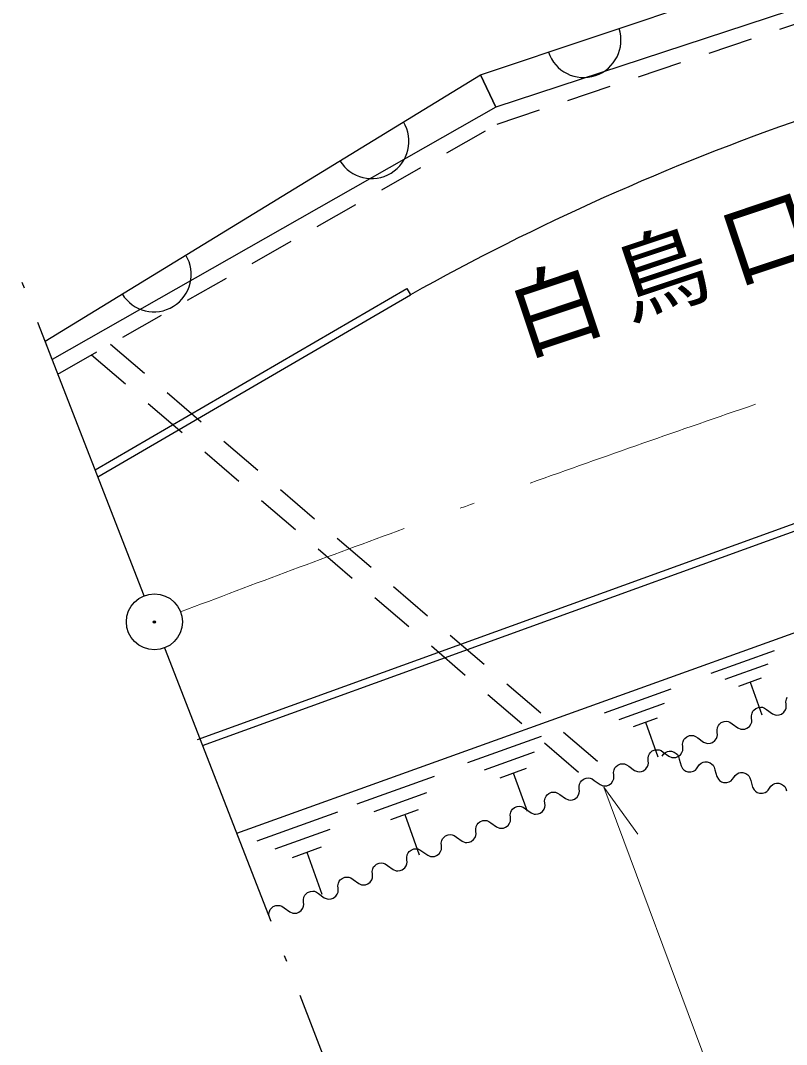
# Model space of a CAD drawing. Units: millimetres, scale not verified. Extents: x 40000 to 680000, y 20000 to 380000.
# Drawn here: x 64870 to 85423, y 258697 to 286161 of the extents above; entities that cross this region are included whole.
import ezdxf

# ---------------------------------------------------------------- set-up
doc = ezdxf.new("R2010")
doc.units = ezdxf.units.MM
doc.header["$LTSCALE"] = 1000
doc.linetypes.add('USER1', pattern=[2, 1.2, -0.8])
doc.linetypes.add('USER2', pattern=[10, 7.868852, -0.983607, 0.163934, -0.983607])
for name, color, linetype, lineweight in [('M-BGD', 7, 'Continuous', 25), ('M-BMK', 2, 'Continuous', 13), ('M-BMK-SRVR', 3, 'Continuous', 25), ('M-OTRS', 6, 'Continuous', 25), ('M-STR-HTXT', 7, 'Continuous', 13), ('M-STR-STR3', 7, 'Continuous', 25)]:
    doc.layers.add(name, color=color, linetype=linetype, lineweight=lineweight)
doc.layers.add('M-BMK-HTXT', color=7, linetype='Continuous')
doc.styles.add('ＭＳ ゴシック', font='')
doc.styles.get('ＭＳ ゴシック').set_extended_font_data('MS Gothic')

msp = doc.modelspace()

# ---------------------------------------------------------------- linework, layer by layer
at = {"layer": 'M-BGD', "linetype": 'USER1'}
for p, q in [((77656, 283381), (93217, 288599)), ((65875, 276678), (77656, 283381)), ((67288, 277482), (80779, 265926)), ((66780, 277193), (80207, 265692))]:
    msp.add_line(p, q, dxfattribs=at)
at = {"layer": 'M-BGD'}
for p, q in [((70672, 264363), (96075, 273495)), ((83404, 268657), (85098, 269266)), ((84924, 268897), (83772, 268483)), ((84141, 268310), (84751, 268529)), ((84446, 268419), (84762, 267539)), ((80538, 267592), (82326, 268235)), ((82143, 267846), (80927, 267408)), ((85408, 267892), (85422, 267962)), ((85412, 267828), (85408, 267892)), ((85416, 267765), (85412, 267828)), ((85422, 267962), (85444, 268014)), ((84483, 267512), (84497, 267583)), ((84487, 267449), (84483, 267512)), ((84497, 267583), (84519, 267635)), ((84519, 267635), (84548, 267668)), ((84548, 267668), (84596, 267710)), ((84596, 267710), (84670, 267740)), ((84670, 267740), (84734, 267744)), ((84734, 267744), (84778, 267741)), ((84778, 267741), (84830, 267719)), ((84830, 267719), (84890, 267679)), ((84890, 267679), (85043, 267569)), ((85043, 267569), (85122, 267536)), ((85122, 267536), (85166, 267533)), ((85166, 267533), (85229, 267537)), ((85229, 267537), (85285, 267560)), ((85285, 267560), (85351, 267609)), ((85351, 267609), (85391, 267669)), ((85391, 267669), (85413, 267721)), ((85413, 267721), (85416, 267765)), ((81316, 267225), (81959, 267457)), ((81637, 267341), (81972, 266411)), ((83573, 267203), (83594, 267255)), ((83594, 267255), (83624, 267289)), ((83624, 267289), (83672, 267330)), ((83672, 267330), (83746, 267360)), ((83746, 267360), (83809, 267365)), ((83809, 267365), (83853, 267361)), ((83853, 267361), (83905, 267340)), ((83905, 267340), (83965, 267299)), ((83965, 267299), (84118, 267189)), ((84360, 267180), (84426, 267229)), ((84426, 267229), (84467, 267289)), ((84467, 267289), (84488, 267341)), ((84492, 267386), (84487, 267449)), ((84488, 267341), (84492, 267386)), ((76877, 266258), (78853, 266969)), ((82699, 266909), (82747, 266950)), ((82747, 266950), (82821, 266981)), ((82821, 266981), (82884, 266985)), ((82884, 266985), (82928, 266982)), ((82928, 266982), (82981, 266960)), ((82981, 266960), (83040, 266920)), ((83542, 266909), (83563, 266962)), ((83558, 267132), (83573, 267203)), ((83563, 267069), (83558, 267132)), ((83567, 267006), (83563, 267069)), ((83563, 266962), (83567, 267006)), ((84118, 267189), (84197, 267157)), ((84197, 267157), (84241, 267153)), ((84241, 267153), (84304, 267158)), ((84304, 267158), (84360, 267180)), ((82634, 266753), (82648, 266823)), ((82638, 266689), (82634, 266753)), ((82642, 266626), (82638, 266689)), ((82648, 266823), (82670, 266876)), ((82670, 266876), (82699, 266909)), ((83040, 266920), (83194, 266810)), ((83194, 266810), (83272, 266777)), ((83272, 266777), (83316, 266774)), ((83316, 266774), (83379, 266778)), ((83379, 266778), (83435, 266801)), ((83435, 266801), (83501, 266849)), ((83501, 266849), (83542, 266909)), ((78651, 266539), (77307, 266056)), ((81709, 266373), (81723, 266444)), ((81723, 266444), (81745, 266496)), ((81745, 266496), (81774, 266529)), ((81774, 266529), (81822, 266571)), ((81822, 266571), (81896, 266601)), ((81896, 266601), (81959, 266605)), ((81959, 266605), (82004, 266602)), ((82004, 266602), (82056, 266580)), ((82056, 266580), (82116, 266540)), ((82084, 266428), (82121, 266480)), ((82116, 266540), (82269, 266430)), ((82121, 266480), (82176, 266526)), ((82176, 266526), (82226, 266553)), ((82226, 266553), (82270, 266561)), ((82269, 266430), (82347, 266397)), ((82270, 266561), (82334, 266563)), ((82334, 266563), (82410, 266540)), ((82347, 266397), (82392, 266394)), ((82392, 266394), (82455, 266398)), ((82410, 266540), (82462, 266504)), ((82455, 266398), (82510, 266421)), ((82462, 266504), (82495, 266473)), ((82495, 266473), (82522, 266423)), ((82510, 266421), (82577, 266470)), ((82522, 266423), (82543, 266354)), ((82577, 266470), (82617, 266530)), ((82617, 266530), (82639, 266582)), ((82639, 266582), (82642, 266626)), ((80820, 266116), (80849, 266150)), ((80849, 266150), (80897, 266191)), ((80897, 266191), (80971, 266222)), ((80971, 266222), (81034, 266226)), ((81034, 266226), (81079, 266223)), ((81079, 266223), (81131, 266201)), ((81131, 266201), (81191, 266160)), ((81191, 266160), (81344, 266050)), ((81652, 266090), (81692, 266150)), ((81692, 266150), (81714, 266202)), ((81713, 266310), (81709, 266373)), ((81717, 266247), (81713, 266310)), ((81714, 266202), (81717, 266247)), ((82543, 266354), (82593, 266172)), ((82593, 266172), (82634, 266097)), ((83008, 266090), (83045, 266142)), ((83045, 266142), (83081, 266194)), ((83081, 266194), (83137, 266240)), ((83137, 266240), (83186, 266267)), ((83186, 266267), (83231, 266275)), ((83231, 266275), (83294, 266277)), ((83294, 266277), (83371, 266254)), ((83371, 266254), (83422, 266218)), ((83422, 266218), (83455, 266187)), ((83455, 266187), (83482, 266137)), ((83482, 266137), (83503, 266068)), ((73904, 265152), (75975, 265896)), ((77737, 265853), (78448, 266109)), ((78093, 265981), (78462, 264954)), ((80784, 265993), (80798, 266064)), ((80788, 265930), (80784, 265993)), ((80792, 265867), (80788, 265930)), ((80789, 265823), (80792, 265867)), ((80798, 266064), (80820, 266116)), ((81344, 266050), (81422, 266018)), ((81422, 266018), (81467, 266014)), ((81467, 266014), (81530, 266019)), ((81530, 266019), (81585, 266041)), ((81585, 266041), (81652, 266090)), ((82634, 266097), (82667, 266067)), ((82667, 266067), (82719, 266030)), ((82719, 266030), (82776, 266013)), ((82776, 266013), (82859, 266010)), ((82859, 266010), (82928, 266031)), ((82928, 266031), (82978, 266058)), ((82978, 266058), (83008, 266090)), ((83503, 266068), (83554, 265886)), ((83554, 265886), (83594, 265811)), ((83968, 265804), (84005, 265856)), ((84005, 265856), (84041, 265908)), ((84041, 265908), (84097, 265954)), ((84097, 265954), (84147, 265982)), ((84147, 265982), (84191, 265989)), ((84191, 265989), (84254, 265991)), ((84254, 265991), (84331, 265968)), ((84331, 265968), (84383, 265932)), ((84383, 265932), (84415, 265901)), ((84415, 265901), (84442, 265852)), ((84442, 265852), (84464, 265782)), ((79859, 265614), (79873, 265684)), ((79863, 265551), (79859, 265614)), ((79873, 265684), (79895, 265737)), ((79895, 265737), (79924, 265770)), ((79924, 265770), (79972, 265812)), ((79972, 265812), (80046, 265842)), ((80046, 265842), (80109, 265846)), ((80109, 265846), (80154, 265843)), ((80154, 265843), (80206, 265821)), ((80206, 265821), (80266, 265781)), ((80266, 265781), (80419, 265671)), ((80419, 265671), (80497, 265638)), ((80497, 265638), (80542, 265635)), ((80542, 265635), (80605, 265639)), ((80605, 265639), (80661, 265662)), ((80661, 265662), (80727, 265711)), ((80727, 265711), (80767, 265770)), ((80767, 265770), (80789, 265823)), ((83594, 265811), (83627, 265781)), ((83627, 265781), (83679, 265744)), ((83679, 265744), (83736, 265727)), ((83736, 265727), (83819, 265724)), ((83819, 265724), (83888, 265745)), ((83888, 265745), (83938, 265772)), ((83938, 265772), (83968, 265804)), ((84464, 265782), (84514, 265600)), ((84514, 265600), (84554, 265526)), ((84965, 265570), (85001, 265622)), ((85001, 265622), (85057, 265669)), ((85057, 265669), (85107, 265696)), ((85107, 265696), (85151, 265703)), ((85151, 265703), (85214, 265705)), ((85214, 265705), (85291, 265682)), ((85291, 265682), (85343, 265646)), ((85343, 265646), (85376, 265616)), ((85376, 265616), (85403, 265566)), ((75762, 265446), (74355, 264940)), ((78934, 265234), (78948, 265305)), ((78948, 265305), (78970, 265357)), ((78970, 265357), (79000, 265391)), ((79000, 265391), (79047, 265432)), ((79047, 265432), (79121, 265462)), ((79121, 265462), (79185, 265467)), ((79185, 265467), (79229, 265463)), ((79229, 265463), (79281, 265441)), ((79281, 265441), (79341, 265401)), ((79341, 265401), (79494, 265291)), ((79736, 265282), (79802, 265331)), ((79802, 265331), (79842, 265391)), ((79842, 265391), (79864, 265443)), ((79868, 265488), (79863, 265551)), ((79864, 265443), (79868, 265488)), ((84554, 265526), (84587, 265495)), ((84587, 265495), (84639, 265459)), ((84639, 265459), (84697, 265441)), ((84697, 265441), (84779, 265438)), ((84779, 265438), (84848, 265459)), ((84848, 265459), (84898, 265486)), ((84898, 265486), (84929, 265519)), ((84929, 265519), (84965, 265570)), ((85403, 265566), (85424, 265497)), ((78075, 265011), (78123, 265052)), ((78123, 265052), (78197, 265083)), ((78197, 265083), (78260, 265087)), ((78260, 265087), (78304, 265084)), ((78304, 265084), (78357, 265062)), ((78357, 265062), (78416, 265021)), ((78918, 265011), (78940, 265063)), ((78938, 265171), (78934, 265234)), ((78943, 265108), (78938, 265171)), ((78940, 265063), (78943, 265108)), ((79494, 265291), (79573, 265258)), ((79573, 265258), (79617, 265255)), ((79617, 265255), (79680, 265259)), ((79680, 265259), (79736, 265282)), ((71224, 264158), (73389, 264937)), ((74805, 264728), (75550, 264996)), ((75178, 264862), (75565, 263785)), ((78009, 264854), (78024, 264925)), ((78014, 264791), (78009, 264854)), ((78018, 264728), (78014, 264791)), ((78024, 264925), (78045, 264977)), ((78045, 264977), (78075, 265011)), ((78416, 265021), (78570, 264911)), ((78570, 264911), (78648, 264879)), ((78648, 264879), (78692, 264875)), ((78692, 264875), (78756, 264880)), ((78756, 264880), (78811, 264902)), ((78811, 264902), (78877, 264951)), ((78877, 264951), (78918, 265011)), ((77085, 264475), (77099, 264545)), ((77089, 264412), (77085, 264475)), ((77099, 264545), (77121, 264598)), ((77121, 264598), (77150, 264631)), ((77150, 264631), (77198, 264673)), ((77198, 264673), (77272, 264703)), ((77272, 264703), (77335, 264707)), ((77335, 264707), (77380, 264704)), ((77380, 264704), (77432, 264682)), ((77432, 264682), (77491, 264642)), ((77491, 264642), (77645, 264532)), ((77645, 264532), (77723, 264499)), ((77723, 264499), (77768, 264496)), ((77768, 264496), (77831, 264500)), ((77831, 264500), (77886, 264523)), ((77886, 264523), (77952, 264572)), ((77952, 264572), (77993, 264632)), ((77993, 264632), (78015, 264684)), ((78015, 264684), (78018, 264728)), ((73167, 264466), (71695, 263937)), ((76174, 264166), (76196, 264218)), ((76196, 264218), (76225, 264252)), ((76225, 264252), (76273, 264293)), ((76273, 264293), (76347, 264323)), ((76347, 264323), (76410, 264328)), ((76410, 264328), (76455, 264324)), ((76455, 264324), (76507, 264303)), ((76507, 264303), (76567, 264262)), ((76567, 264262), (76720, 264152)), ((77028, 264192), (77068, 264252)), ((77068, 264252), (77090, 264304)), ((77093, 264349), (77089, 264412)), ((77090, 264304), (77093, 264349)), ((72166, 263715), (72945, 263995)), ((75348, 263913), (75422, 263944)), ((75422, 263944), (75485, 263948)), ((75485, 263948), (75530, 263945)), ((75530, 263945), (75582, 263923)), ((76160, 264095), (76174, 264166)), ((76164, 264032), (76160, 264095)), ((76168, 263969), (76164, 264032)), ((76165, 263924), (76168, 263969)), ((76720, 264152), (76798, 264119)), ((76798, 264119), (76843, 264116)), ((76843, 264116), (76906, 264120)), ((76906, 264120), (76961, 264143)), ((76961, 264143), (77028, 264192)), ((72555, 263855), (72960, 262729)), ((75235, 263716), (75249, 263786)), ((75239, 263652), (75235, 263716)), ((75243, 263589), (75239, 263652)), ((75249, 263786), (75271, 263838)), ((75271, 263838), (75300, 263872)), ((75300, 263872), (75348, 263913)), ((75582, 263923), (75642, 263883)), ((75642, 263883), (75795, 263773)), ((75795, 263773), (75873, 263740)), ((75873, 263740), (75918, 263737)), ((75918, 263737), (75981, 263741)), ((75981, 263741), (76036, 263764)), ((76036, 263764), (76103, 263812)), ((76103, 263812), (76143, 263872)), ((76143, 263872), (76165, 263924)), ((74310, 263336), (74324, 263406)), ((74324, 263406), (74346, 263459)), ((74346, 263459), (74376, 263492)), ((74376, 263492), (74423, 263534)), ((74423, 263534), (74497, 263564)), ((74497, 263564), (74560, 263568)), ((74560, 263568), (74605, 263565)), ((74605, 263565), (74657, 263543)), ((74657, 263543), (74717, 263503)), ((74717, 263503), (74870, 263393)), ((74870, 263393), (74949, 263360)), ((75056, 263361), (75112, 263384)), ((75112, 263384), (75178, 263433)), ((75178, 263433), (75218, 263493)), ((75218, 263493), (75240, 263545)), ((75240, 263545), (75243, 263589)), ((73421, 263079), (73451, 263113)), ((73451, 263113), (73499, 263154)), ((73499, 263154), (73573, 263184)), ((73573, 263184), (73636, 263189)), ((73636, 263189), (73680, 263185)), ((73680, 263185), (73733, 263164)), ((73733, 263164), (73792, 263123)), ((73792, 263123), (73946, 263013)), ((74253, 263053), (74294, 263113)), ((74294, 263113), (74315, 263165)), ((74314, 263273), (74310, 263336)), ((74319, 263210), (74314, 263273)), ((74315, 263165), (74319, 263210)), ((74949, 263360), (74993, 263357)), ((74993, 263357), (75056, 263361)), ((73385, 262956), (73400, 263027)), ((73390, 262893), (73385, 262956)), ((73394, 262830), (73390, 262893)), ((73391, 262786), (73394, 262830)), ((73400, 263027), (73421, 263079)), ((73946, 263013), (74024, 262980)), ((74024, 262980), (74068, 262977)), ((74068, 262977), (74131, 262982)), ((74131, 262982), (74187, 263004)), ((74187, 263004), (74253, 263053)), ((72460, 262577), (72475, 262647)), ((72465, 262514), (72460, 262577)), ((72475, 262647), (72497, 262699)), ((72497, 262699), (72526, 262733)), ((72526, 262733), (72574, 262774)), ((72574, 262774), (72648, 262805)), ((72648, 262805), (72711, 262809)), ((72711, 262809), (72755, 262806)), ((72755, 262806), (72808, 262784)), ((72808, 262784), (72868, 262744)), ((72868, 262744), (73021, 262634)), ((73021, 262634), (73099, 262601)), ((73099, 262601), (73143, 262598)), ((73143, 262598), (73207, 262602)), ((73207, 262602), (73262, 262625)), ((73262, 262625), (73328, 262673)), ((73328, 262673), (73369, 262733)), ((73369, 262733), (73391, 262786)), ((71550, 262268), (71572, 262320)), ((71572, 262320), (71601, 262354)), ((71601, 262354), (71649, 262395)), ((71649, 262395), (71723, 262425)), ((71723, 262425), (71786, 262429)), ((71786, 262429), (71831, 262426)), ((71831, 262426), (71883, 262404)), ((71883, 262404), (71943, 262364)), ((71943, 262364), (72096, 262254)), ((72337, 262245), (72404, 262294)), ((72404, 262294), (72444, 262354)), ((72444, 262354), (72466, 262406)), ((72469, 262450), (72465, 262514)), ((72466, 262406), (72469, 262450)), ((71536, 262197), (71550, 262268)), ((71540, 262134), (71536, 262197)), ((72096, 262254), (72174, 262221)), ((72174, 262221), (72219, 262218)), ((72219, 262218), (72282, 262222)), ((72282, 262222), (72337, 262245))]:
    msp.add_line(p, q, dxfattribs=at)
at = {"layer": 'M-BMK'}
for start, end in [(108.9072, 109.64059), (109.82394, 109.86978), (110.0531, 110.7865)]:
    msp.add_arc((246607, -197155), 500000, start, end, dxfattribs=at)
at = {"layer": 'M-BMK-SRVR'}
msp.add_circle((68463, 270033), 750, dxfattribs=at)
at = {"layer": 'M-OTRS', "linetype": 'USER2'}
for p, q in [((68191, 270732), (59772, 292343)), ((68735, 269335), (82432, 234173))]:
    msp.add_line(p, q, dxfattribs=at)
at = {"layer": 'M-OTRS'}
for radius in [31.3, 25, 18.8, 12.5, 6.3]:
    msp.add_circle((68463, 270033), radius, dxfattribs=at)
at = {"layer": 'M-STR-HTXT'}
for q in [(81436, 264338), (91598, 235981)]:
    msp.add_line((80517, 265596), q, dxfattribs=at)
at = {"layer": 'M-STR-STR3'}
for p, q in [((77212, 284706), (93824, 290261)), ((77212, 284706), (93824, 290261)), ((93567, 289078), (77624, 283832)), ((93567, 289078), (77624, 283832)), ((65530, 277562), (77212, 284706)), ((65530, 277562), (77212, 284706)), ((77212, 284706), (77624, 283832)), ((77624, 283832), (77212, 284706)), ((77624, 283832), (65723, 277067)), ((77624, 283832), (65723, 277067)), ((66875, 274110), (75232, 278977)), ((66948, 273921), (75333, 278805)), ((75232, 278977), (75333, 278805)), ((65723, 277067), (65530, 277562)), ((69621, 266878), (88163, 273593)), ((69756, 266714), (88226, 273403))]:
    msp.add_line(p, q, dxfattribs=at)
for centre, radius, start, end in [((107686, 220819), 66401, 99.12195, 119.15894), ((79981, 285632), 1000, 198.4882, 18.4882), ((74292, 282920), 1000, 211.4501, 31.45), ((68451, 279348), 1000, 211.4501, 31.45)]:
    msp.add_arc(centre, radius, start, end, dxfattribs=at)

# ---------------------------------------------------------------- texts
at = {"layer": 'M-BMK-HTXT', "insert": (78397, 276988), "char_height": 1833, "attachment_point": 7, "rotation": 18.5, "style": 'ＭＳ ゴシック'}
msp.add_mtext('\\T1.2;白鳥口バス停', dxfattribs=at)

doc.saveas('drawing.dxf')
